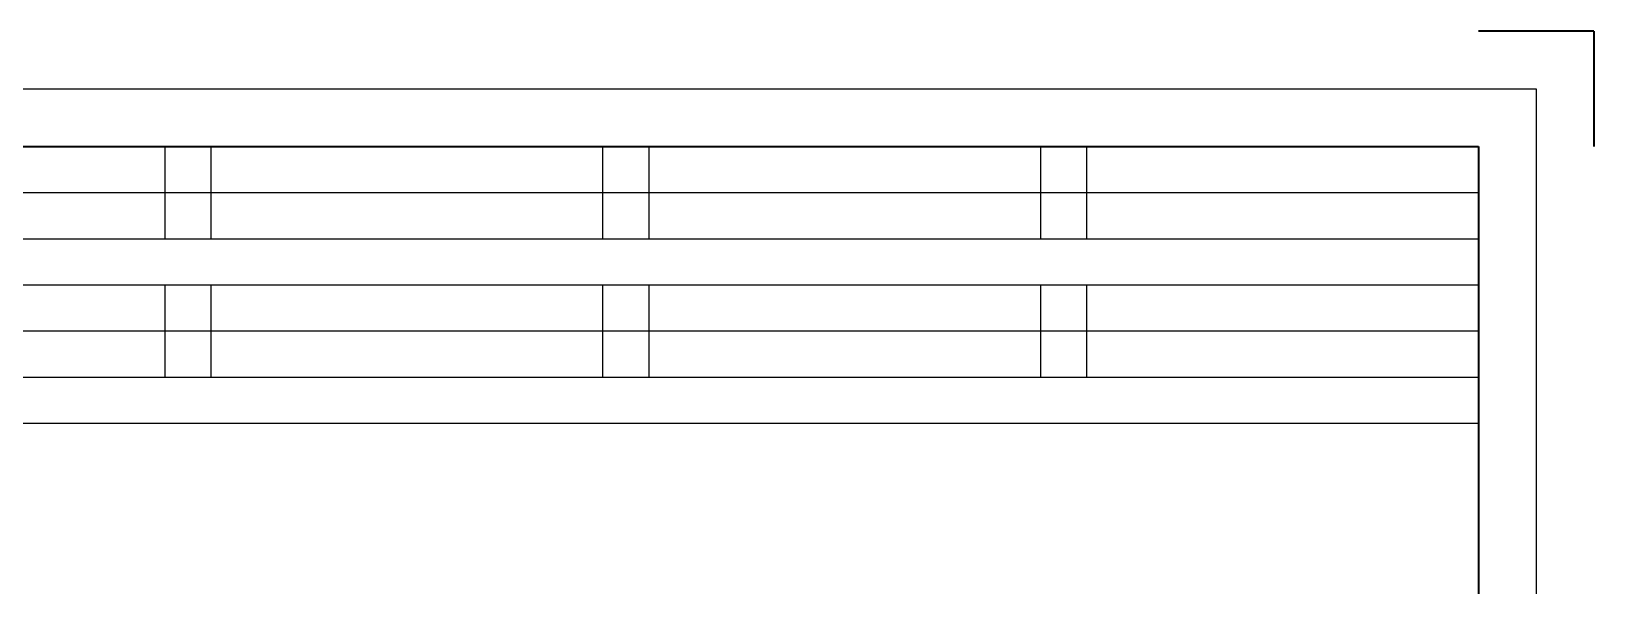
# Model space of a CAD drawing. Header units: millimetres. Extents: x 0 to 11880, y 0 to 8400.
# Drawn here: x 9168 to 11880, y 7438 to 8400 of the extents above; entities that cross this region are included whole.
import ezdxf
from ezdxf.enums import TextEntityAlignment as Align

# ---------------------------------------------------------------- set-up
doc = ezdxf.new("R2010")
doc.units = ezdxf.units.MM
doc.header["$LTSCALE"] = 20
for name, color, linetype in [('LOGO', 150, 'Continuous'), ('SQUADRATURA', 7, 'Continuous'), ('TESTI_CARTIGLIO', 7, 'Continuous')]:
    doc.layers.add(name, color=color, linetype=linetype)
doc.styles.add('SLDTEXTSTYLE0', font='arial.ttf', dxfattribs={"width": 0.948})
doc.styles.add('SLDTEXTSTYLE1', font='arialbd.ttf', dxfattribs={"width": 0.948})
doc.styles.get("Standard").update_dxf_attribs({"font": 'arial.ttf'})

# ---------------------------------------------------------------- blocks, each defined once
blk = doc.blocks.new('Trattamento')
at = {"layer": 'LOGO', "linetype": 'Continuous'}
for p, q in [((1682.7, 3781.9), (5482.7, 3781.9)), ((3202.7, 3781.9), (3202.7, 3621.9)), ((3282.7, 3781.9), (3282.7, 3621.9)), ((3962.7, 3781.9), (3962.7, 3621.9)), ((4042.7, 3781.9), (4042.7, 3621.9)), ((4722.7, 3781.9), (4722.7, 3621.9)), ((4802.7, 3781.9), (4802.7, 3621.9)), ((5482.7, 3781.9), (5482.7, 3301.9)), ((1682.7, 3701.9), (5482.7, 3701.9)), ((1682.7, 3621.9), (5482.7, 3621.9)), ((1682.7, 3541.9), (5482.7, 3541.9)), ((3202.7, 3541.9), (3202.7, 3381.9)), ((3282.7, 3541.9), (3282.7, 3381.9)), ((3962.7, 3541.9), (3962.7, 3381.9)), ((4042.7, 3541.9), (4042.7, 3381.9)), ((4722.7, 3541.9), (4722.7, 3381.9)), ((4802.7, 3541.9), (4802.7, 3381.9)), ((1682.7, 3461.9), (5482.7, 3461.9)), ((1682.7, 3381.9), (5482.7, 3381.9)), ((1682.7, 3301.9), (5482.7, 3301.9))]:
    blk.add_line(p, q, dxfattribs=at)
at = {"layer": 'SQUADRATURA', "color": 7, "width": 0.948, "flags": 2}
for tag, height, style, p in [('BRUNITURA', 34, 'SLDTEXTSTYLE0', (1963.1, 3712.3)), ('ZINC_ELETT', 34, 'SLDTEXTSTYLE0', (2539.3, 3712.3)), ('ZINC_CALDO', 34, 'SLDTEXTSTYLE0', (3378.3, 3712.8)), ('NICH_ELETT', 34, 'SLDTEXTSTYLE0', (4130.3, 3712.2)), ('NICH_CHIMICA', 34, 'SLDTEXTSTYLE0', (4872.7, 3715.7)), ('BONIFICA', 34, 'SLDTEXTSTYLE0', (1987.7, 3630.4)), ('TEMPRA_INDU', 34, 'SLDTEXTSTYLE0', (2587.2, 3628.7)), ('TEMPRA_OLIO', 34, 'SLDTEXTSTYLE0', (3431.1, 3628.6)), ('CEMENTAZIONE', 34, 'SLDTEXTSTYLE0', (4196.6, 3631.3)), ('TRATTAMENTI', 34, 'SLDTEXTSTYLE1', (3157.4, 3553.2)), ('BIANCO', 34, 'SLDTEXTSTYLE0', (1885.1, 3473.5)), ('ARANCIO', 34, 'SLDTEXTSTYLE0', (2628.6, 3471.9)), ('ALLUMINIO', 34, 'SLDTEXTSTYLE0', (3370.2, 3474.9)), ('VERDE', 34, 'SLDTEXTSTYLE0', (4176, 3471.9)), ('MARRONE', 34, 'SLDTEXTSTYLE0', (4898.6, 3471.6)), ('GIALLO', 34, 'SLDTEXTSTYLE0', (1890.4, 3391.2)), ('BLU', 34, 'SLDTEXTSTYLE0', (2689.7, 3390.7)), ('NERO', 34, 'SLDTEXTSTYLE0', (3428, 3393.1)), ('GIALLO_NERO', 30, 'SLDTEXTSTYLE0', (4056.3, 3394.6)), ('VERNICIATURA', 34, 'SLDTEXTSTYLE1', (3444.3, 3313.9))]:
    blk.add_attdef(tag, text='', height=height, dxfattribs=dict(at, style=style)).set_placement(p, align=Align.BOTTOM_LEFT)
at = {"layer": 'SQUADRATURA', "color": 7}
for tag in ['X_ALTRO_TRATT', 'ALTRO_RAL', 'X_ALTRO_RAL', 'X_MARRONE', 'X_GIALLO', 'X_BIANCO', 'X_NICH_CHIMICA', 'X_ZINC_CALDO', 'X_VERDE', 'X_BLU', 'X_BRUNITURA', 'X_NERO', 'X_CEMENTAZIONE', 'X_BONIFICA', 'X_TEMPRA_INDU', 'X_ALLUMINIO', 'X_ZINC-ELETT', 'ALTRO_TRATT', 'X_ARANCIO', 'X_NICH_ELETT', 'X_GIALLO_NERO', 'X_TEMPRA_OLIO']:
    blk.add_attdef(tag, (0, 0), '', height=1, dxfattribs=at)

msp = doc.modelspace()

# ---------------------------------------------------------------- linework, layer by layer
at = {"layer": 'SQUADRATURA', "color": 7, "linetype": 'Continuous', "lineweight": 35}
for q in [(11680, 8400), (11880, 8200)]:
    msp.add_line((11880, 8400), q, dxfattribs=at)
at = {"layer": 'SQUADRATURA', "linetype": 'Continuous', "lineweight": 25}
for p, q in [((100, 8300), (11780, 8300)), ((11780, 8300), (11780, 100))]:
    msp.add_line(p, q, dxfattribs=at)
at = {"layer": 'SQUADRATURA', "linetype": 'Continuous', "lineweight": 35}
msp.add_line((200, 8200), (11680, 8200), dxfattribs=at)
at = {"layer": 'SQUADRATURA', "lineweight": 35}
msp.add_line((11680, 8200), (11680, 200), dxfattribs=at)

# ---------------------------------------------------------------- block references
at = {"layer": 'TESTI_CARTIGLIO'}
msp.add_blockref('Trattamento', (6197.28, 4418.07), dxfattribs=at)

doc.saveas('drawing.dxf')
